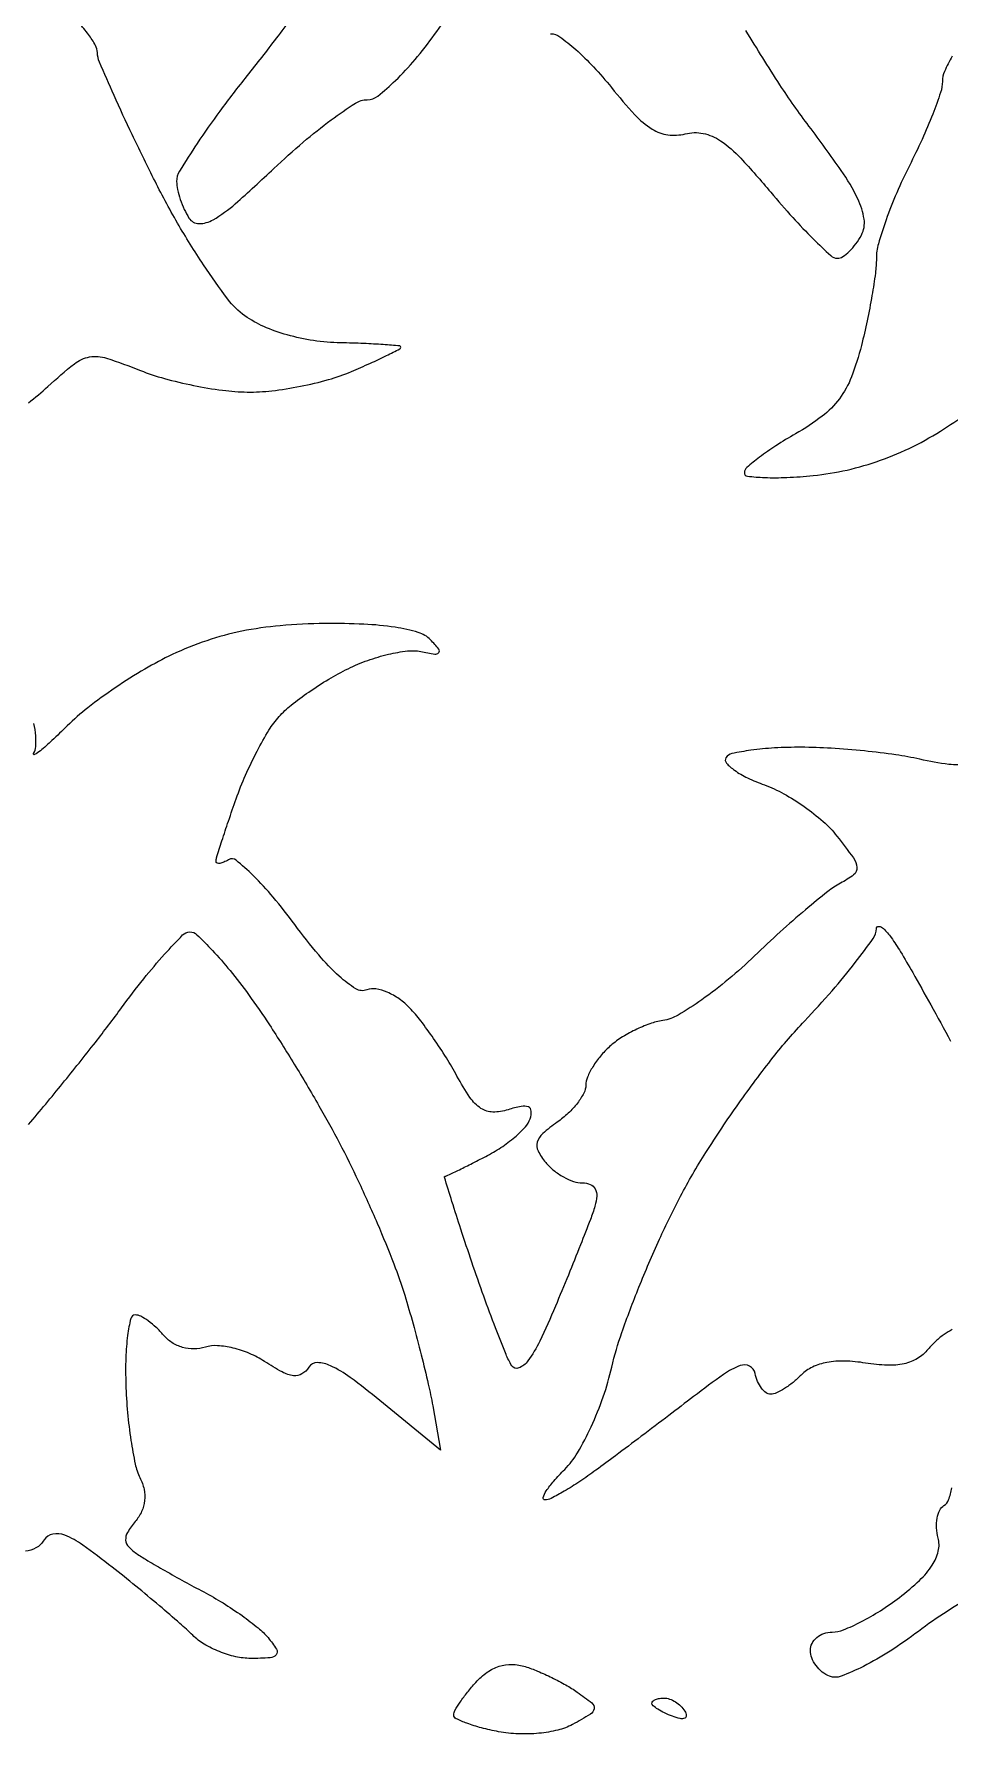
# Model space of a CAD drawing. Extents: x 0 to 102, y 0 to 135.
# Drawn here: x 74.64 to 80.5, y 11.28 to 22.16 of the extents above; entities that cross this region are included whole.
import ezdxf

# ---------------------------------------------------------------- set-up
doc = ezdxf.new("R2010")
doc.units = 0
doc.header["$MEASUREMENT"] = 0

msp = doc.modelspace()

# ---------------------------------------------------------------- linework, layer by layer
for points in [[(76.379359, 22.394286, -0.004927), (76.18735, 22.136481, -0.005694), (75.999213, 21.894766, 0.008943), (75.826381, 21.669714, 0.012531), (75.680783, 21.462261, 0.008876), (75.56783, 21.285705, 0.141722), (75.549095, 21.217966, 0.052861), (75.555116, 21.166911, 0.02603), (75.572892, 21.103919, 0.025494), (75.598364, 21.039785, 0.033758), (75.628285, 20.984561, 0.255935), (75.692439, 20.949041, 0.134011), (75.78321, 20.973373, 0.049063), (75.924863, 21.07587, 0.008276), (76.171825, 21.301811, -0.01312), (76.359807, 21.470476, -0.017524), (76.539494, 21.612836, -0.014824), (76.694191, 21.719882, -0.144919), (76.769576, 21.7422, 0.169013), (76.83816, 21.766065, 0.024616), (76.950923, 21.864755, 0.025542), (77.076976, 21.999642, 0.019376), (77.201416, 22.159408, -0.010485), (77.323653, 22.322237, -0.01349)], [(74.599786, 19.800853, 0.023248), (74.725188, 19.906075, -0.017975), (74.893953, 20.05074, -0.125985), (74.99203, 20.094781, -0.122131), (75.100577, 20.086991, -0.016479), (75.317075, 20.008538, 0.02802), (75.47079, 19.956815, 0.017264), (75.656497, 19.912541, 0.017296), (75.843723, 19.88138, 0.029477), (76.001877, 19.870069, 0.0321), (76.158793, 19.878191, 0.019637), (76.34199, 19.906848, 0.019654), (76.521932, 19.94969, 0.032785), (76.66875, 20.001391, 0.004995), (76.790369, 20.054848, 0.008036), (76.892802, 20.103094, 0.002783), (76.979234, 20.146113, 0.283354), (76.985979, 20.157085, 0.389645), (76.978375, 20.165344, 0.002606), (76.872725, 20.173637, 0.008083), (76.748278, 20.180733, 0.004864), (76.600465, 20.185326, -0.030947), (76.426037, 20.199874, -0.03244), (76.257523, 20.235782, -0.03457), (76.107041, 20.289676, -0.053268), (75.987136, 20.358243, -0.073853), (75.876918, 20.465833, -0.015731), (75.721142, 20.6847, -0.016129), (75.555243, 20.952367, -0.014725), (75.401564, 21.238317, -0.004518), (75.264372, 21.518977, -0.006493), (75.14838, 21.770139, -0.003687), (75.055147, 21.983316, -0.096515), (75.042014, 22.044194, 0.125183), (75.029351, 22.090106, 0.027902), (74.984818, 22.158981, 0.0273), (74.922848, 22.234935, 0.023408)], [(77.944741, 22.1652, -0.159647), (78.004367, 22.145664, -0.022779), (78.105853, 22.063798, -0.023999), (78.220417, 21.952189, -0.018384), (78.334892, 21.820001, 0.017395), (78.485137, 21.645812, 0.065942), (78.595583, 21.554176, 0.106302), (78.696112, 21.517585, 0.096089), (78.806726, 21.523599, -0.111491), (78.922112, 21.52635, -0.100396), (79.032428, 21.479924, -0.056059), (79.162639, 21.367897, -0.012821), (79.355053, 21.149698, 0.009561), (79.496005, 20.987741, 0.013984), (79.626659, 20.851168, 0.009338), (79.739345, 20.743872, 0.187716), (79.782701, 20.727, 0.147101), (79.816521, 20.73717, 0.046376), (79.858114, 20.770592, 0.04175), (79.900036, 20.818607, 0.035742), (79.935867, 20.875397, 0.163037), (79.953079, 20.976784, 0.073584), (79.912486, 21.107104, 0.040053), (79.80585, 21.289548, 0.009622), (79.599691, 21.573347, -0.017481), (79.413643, 21.838114, -0.008726), (79.196025, 22.18513, -0.008652)], [(80.516728, 22.020657, 0.02476), (80.467986, 21.923381, 0.104122), (80.4546, 21.859797, -0.081593), (80.442913, 21.788658, -0.011819), (80.392472, 21.650168, -0.013127), (80.324079, 21.488033, -0.010898), (80.2431, 21.3192, 0.015399), (80.16214, 21.146436, 0.016374), (80.093728, 20.972479, 0.016169), (80.044788, 20.819494, 0.06943), (80.0316, 20.724975, -0.033199), (80.025428, 20.63213, -0.009344), (80.003517, 20.488547, -0.009377), (79.972595, 20.326787, -0.009761), (79.935998, 20.168457, -0.03015), (79.872021, 19.966619, -0.068518), (79.794899, 19.826802, -0.070108), (79.684058, 19.714953, -0.032807), (79.51365, 19.602244, 0.013307), (79.388416, 19.526258, 0.019413), (79.282694, 19.452241, 0.015324), (79.201648, 19.386666, 0.2156), (79.186252, 19.35355, 0.38425), (79.206106, 19.33106, 0.018134), (79.315425, 19.32256, 0.022045), (79.45774, 19.322953, 0.013095), (79.626907, 19.335328, 0.031093), (79.843809, 19.37064, 0.029875), (80.057649, 19.432891, 0.029331), (80.266295, 19.521512, 0.027561), (80.467679, 19.635593, 0.012108), (80.623635, 19.741087, 0.015455)], [(80.615304, 17.491962, -0.091005), (80.495462, 17.485186, -0.025772), (80.310776, 17.518138, 0.021745), (80.156495, 17.546948, 0.010176), (79.954731, 17.571435, 0.010061), (79.741781, 17.588573, 0.013898), (79.550143, 17.594782, 0.014739), (79.378794, 17.590518, 0.021057), (79.227419, 17.57587, 0.017715), (79.106667, 17.554644, 0.20474), (79.068197, 17.527566, 0.33318), (79.071229, 17.493841, 0.05592), (79.122881, 17.447969, 0.042339), (79.206706, 17.398872, 0.024565), (79.314443, 17.353817, -0.04024), (79.437916, 17.297576, -0.026558), (79.570051, 17.214558, -0.026736), (79.690709, 17.119454, -0.045859), (79.778722, 17.026513, -0.010983), (79.884113, 16.886299, -0.136925), (79.906725, 16.824435, -0.252812), (79.886137, 16.777957, -0.04384), (79.802433, 16.724193, 0.046254), (79.720297, 16.670875, 0.008207), (79.578083, 16.554781, 0.008817), (79.415512, 16.412576, 0.007842), (79.25148, 16.259154, -0.018056), (79.084744, 16.109468, -0.020385), (78.914061, 15.978446, -0.020101), (78.761208, 15.879665, -0.095815), (78.663708, 15.844902, 0.047798), (78.580504, 15.823926, 0.028129), (78.485894, 15.784067, 0.027943), (78.394995, 15.733121, 0.042237), (78.322878, 15.678167, 0.035418), (78.26453, 15.617319, 0.035147), (78.21519, 15.548695, 0.037352), (78.180929, 15.48263, 0.101282), (78.1704, 15.431185, -0.122282), (78.157801, 15.380441, -0.042544), (78.11674, 15.316626, -0.039202), (78.057629, 15.251253, -0.036585), (77.987729, 15.194247, 0.027551), (77.894116, 15.120673, 0.143482), (77.859358, 15.065795, 0.190102), (77.864775, 15.009631, 0.05527), (77.913488, 14.93565, 0.050523), (77.964315, 14.885658, 0.042139), (78.027199, 14.843378, 0.043944), (78.092044, 14.81443, 0.0832), (78.148326, 14.805, -0.098581), (78.198811, 14.794949, -0.171113), (78.230249, 14.766701, -0.140784), (78.240638, 14.720268, -0.059799), (78.229178, 14.65695, -0.016769), (78.199664, 14.571353, -0.002714), (78.13581, 14.407215, -0.002993), (78.058398, 14.214757, -0.002628), (77.975301, 14.014689, -0.011347), (77.875346, 13.791831, -0.04703), (77.799806, 13.665323, -0.134479), (77.742177, 13.619558, -0.370208), (77.69639, 13.633989, -0.041996), (77.659156, 13.706853, -0.004983), (77.592015, 13.875689, -0.005925), (77.516434, 14.078529, -0.004829), (77.440198, 14.2974, -0.002105), (77.370011, 14.508274, -0.00355), (77.313156, 14.685767, -0.000536), (77.264493, 14.842069, -0.505311), (77.268348, 14.8473, 0.112749), (77.278381, 14.849592, 0.000951), (77.350621, 14.884577, 0.003303), (77.433442, 14.925559, 0.002115), (77.529117, 14.9742, 0.027648), (77.626451, 15.03121, 0.029498), (77.714718, 15.097495, 0.03084), (77.783108, 15.163118, 0.106584), (77.814076, 15.215728, 0.092905), (77.820745, 15.265055, 0.291427), (77.802232, 15.291095, 0.148179), (77.756548, 15.295281, 0.026131), (77.672249, 15.273299, -0.079831), (77.575199, 15.258829, -0.143933), (77.49893, 15.282189, -0.098175), (77.428466, 15.351735, -0.025203), (77.344989, 15.48917, 0.015919), (77.277221, 15.605559, 0.011856), (77.195414, 15.729658, 0.012013), (77.112615, 15.843087, 0.026483), (77.042909, 15.924591, 0.049007), (76.974889, 15.983337, 0.053271), (76.898535, 16.025845, 0.059919), (76.825618, 16.04696, 0.132918), (76.76851, 16.041108, -0.234765), (76.697314, 16.047875, -0.044824), (76.590366, 16.128428, -0.034435), (76.459217, 16.264542, -0.015433), (76.305387, 16.459862, 0.01528), (76.167996, 16.634418, 0.024518), (76.039351, 16.77351, 0.021457), (75.930161, 16.871712, 0.321191), (75.881836, 16.875003, -0.031658), (75.851036, 16.858563, -0.066896), (75.825169, 16.850749, -0.128879), (75.80836, 16.852377, -0.314248), (75.8016, 16.862071, -0.075613), (75.805522, 16.887858, -0.002115), (75.839531, 16.995468, -0.004286), (75.88125, 17.121819, -0.002926), (75.930728, 17.264713, -0.018847), (75.990867, 17.416659, -0.016533), (76.064759, 17.570559, -0.01684), (76.140776, 17.705076, -0.046821), (76.205678, 17.791952, -0.040353), (76.282263, 17.864009, -0.017016), (76.395644, 17.94847, -0.016706), (76.523546, 18.03096, -0.020918), (76.6476, 18.098341, -0.02871), (76.773387, 18.151277, -0.027365), (76.906423, 18.19043, -0.028446), (77.027633, 18.211814, -0.081248), (77.1129, 18.208027, 0.013104), (77.203045, 18.191593, 0.262803), (77.228248, 18.201076, 0.361627), (77.228316, 18.224045, 0.019004), (77.175658, 18.283, 0.131161), (77.097143, 18.330377, 0.03231), (76.948777, 18.363164, 0.026942), (76.749266, 18.382986, 0.013976), (76.498858, 18.387294, 0.018787), (76.212536, 18.373449, 0.028652), (75.966339, 18.337958, 0.031143), (75.741784, 18.277566, 0.029168), (75.521349, 18.188674, 0.022834), (75.34609, 18.095801, 0.015665), (75.155907, 17.97543, 0.01582), (74.979703, 17.847699, 0.030682), (74.849033, 17.733042, -0.006329), (74.750301, 17.637513, -0.016455), (74.676164, 17.572049, -0.051188), (74.639522, 17.547613, -0.753102), (74.632901, 17.5545, 0.112317), (74.646971, 17.599734, 0.038834), (74.646989, 17.668567, 0.03625), (74.635146, 17.747009, 0.034823)], [(80.517511, 13.865261, 0.036919), (80.466146, 13.834693, 0.034585), (80.412035, 13.790956, 0.032302), (80.363133, 13.739226, -0.084429), (80.294667, 13.680423, -0.081241), (80.209712, 13.646586, -0.064042), (80.10156, 13.636936, -0.0305), (79.962299, 13.650894, 0.032317), (79.828123, 13.66385, 0.05378), (79.714995, 13.655258, 0.06484), (79.622589, 13.625377, 0.085996), (79.550482, 13.574567, -0.02672), (79.498014, 13.527427, -0.029108), (79.442241, 13.48758, -0.030342), (79.390956, 13.459465, -0.110652), (79.35496, 13.4514, -0.161295), (79.325254, 13.461239, -0.072527), (79.295825, 13.490613, -0.060757), (79.271076, 13.533823, -0.049212), (79.255253, 13.584892, 0.229967), (79.21974, 13.631204, 0.208928), (79.159207, 13.634392, 0.063967), (79.052942, 13.578109, 0.009956), (78.86111, 13.436842, -0.001228), (78.701727, 13.315123, -0.000925), (78.525963, 13.182088, -0.000935), (78.360278, 13.057649, -0.002161), (78.23525, 12.96495, -0.011609), (78.131049, 12.892053, -0.015122), (78.032234, 12.830515, -0.012736), (77.947858, 12.784281, -0.119515), (77.907935, 12.7746, -0.508805), (77.896968, 12.789658, -0.066336), (77.917119, 12.831981, -0.035708), (77.964769, 12.894896, -0.016452), (78.035031, 12.96994, 0.063796), (78.117625, 13.076806, 0.024709), (78.204385, 13.242991, 0.02395), (78.281849, 13.434785, 0.027032), (78.33711, 13.62559, -0.027295), (78.401195, 13.846424, -0.011359), (78.510505, 14.137068, -0.011198), (78.641927, 14.443763, -0.014219), (78.7775, 14.7204, -0.02031), (78.938616, 14.998739, -0.01271), (79.148331, 15.311442, -0.012753), (79.370969, 15.609423, -0.022607), (79.571375, 15.841457, 0.010043), (79.747701, 16.035535, 0.014111), (79.896502, 16.21612, 0.010311), (80.011635, 16.37064, 0.15542), (80.031916, 16.433657, -0.443828), (80.047403, 16.447582, -0.167295), (80.077283, 16.433714, -0.047905), (80.126702, 16.376099, -0.017197), (80.185912, 16.2855, -0.007329), (80.264168, 16.151879, -0.002187), (80.379681, 15.945745, -0.002193), (80.507387, 15.713098, -0.00237)], [(74.601131, 15.178806, 0.004402), (74.818413, 15.441511, 0.004413), (75.028695, 15.705079, 0.007887), (75.196189, 15.92595, -0.01011), (75.338844, 16.11234, -0.014907), (75.472109, 16.269505, -0.010085), (75.587732, 16.392807, -0.202022), (75.634247, 16.4124, -0.19357), (75.679601, 16.394158, -0.013462), (75.778144, 16.294357, -0.017556), (75.891353, 16.164502, -0.012225), (76.010211, 16.01055, -0.014015), (76.143722, 15.817472, -0.006916), (76.302979, 15.56521, -0.006857), (76.461155, 15.298672, -0.009945), (76.592816, 15.0588, -0.011007), (76.712479, 14.817326, -0.008217), (76.834099, 14.546177, -0.008315), (76.940297, 14.286767, -0.018682), (77.010129, 14.0859, -0.006854), (77.063398, 13.903076, -0.005374), (77.11631, 13.703418, -0.005436), (77.161521, 13.516598, -0.013267), (77.189654, 13.377834), (77.239616, 13.092768), (76.850606, 13.411533, 0.01266), (76.661796, 13.558419, 0.049589), (76.535032, 13.633844, 0.105084), (76.449935, 13.653611, 0.264968), (76.39604, 13.624225, -0.120752), (76.352191, 13.581116, -0.167924), (76.298694, 13.57006, -0.091925), (76.225099, 13.59382, -0.021109), (76.112485, 13.660992, 0.044294), (76.01653, 13.712359, 0.041535), (75.910962, 13.747339, 0.044259), (75.811002, 13.76229, 0.092095), (75.733086, 13.752606, -0.0758), (75.660767, 13.74123, -0.071672), (75.586866, 13.751523, -0.071957), (75.519134, 13.78219, -0.077467), (75.464785, 13.83019, 0.031137), (75.418401, 13.879486, 0.033876), (75.367475, 13.921162, 0.036085), (75.319419, 13.95036, 0.119016), (75.283634, 13.959, 0.34858), (75.255264, 13.936486, 0.023876), (75.235461, 13.828531, 0.025891), (75.223689, 13.685124, 0.015705), (75.223905, 13.51485, 0.014346), (75.235045, 13.333556, 0.015051), (75.256473, 13.156091, 0.014853), (75.284063, 13.00444, 0.06257), (75.314383, 12.917242, -0.062069), (75.340399, 12.842663, -0.079833), (75.344193, 12.77025, -0.080906), (75.325153, 12.701037, -0.065798), (75.284161, 12.635844, 0.036818), (75.234542, 12.566212, 0.155836), (75.2227, 12.517042, 0.17775), (75.242173, 12.473979, 0.050976), (75.29944, 12.42648, 0.014372), (75.365604, 12.38483, 0.003784), (75.473863, 12.322049, 0.003839), (75.598222, 12.252443, 0.003931), (75.72266, 12.185311, -0.017003), (75.846288, 12.114383, -0.015698), (75.968222, 12.033398, -0.015916), (76.07222, 11.954421, -0.049227), (76.134868, 11.892483, -0.030673), (76.189359, 11.817967, -0.327801), (76.187118, 11.782708, -0.206662), (76.148064, 11.763055, -0.014661), (76.023459, 11.7594, -0.056344), (75.927559, 11.770241, -0.038565), (75.822844, 11.80289, -0.038825), (75.725511, 11.850742, -0.06154), (75.65206, 11.90745, 0.015227), (75.570709, 11.983227, 0.004259), (75.438948, 12.096703, 0.004292), (75.287638, 12.222572, 0.004502), (75.136563, 12.343814, 0.012032), (74.948032, 12.485128, 0.059896), (74.832091, 12.548392, 0.142445), (74.755167, 12.555867, 0.210818), (74.700109, 12.518065, -0.118114), (74.648311, 12.466608, -0.127274), (74.580233, 12.446014, -0.069315)], [(80.666436, 12.168745, 0.020095), (80.484165, 12.060567, 0.017146), (80.300989, 11.932515, -0.018211), (80.119363, 11.806121, -0.026048), (79.949007, 11.708702, -0.025464), (79.805979, 11.645435, -0.18506), (79.732216, 11.645467, -0.076032), (79.68496, 11.67241, -0.064763), (79.644912, 11.713586, -0.066818), (79.617827, 11.762154, -0.094096), (79.6086, 11.810751, -0.118102), (79.619368, 11.855701, -0.10061), (79.649744, 11.893982, -0.092557), (79.695171, 11.919684, -0.082763), (79.748665, 11.9286, 0.095812), (79.821256, 11.942639, 0.02327), (79.932838, 11.993626, 0.023015), (80.057563, 12.065232, 0.021107), (80.178952, 12.149964, 0.02557), (80.308186, 12.259421, 0.059668), (80.389512, 12.356418, 0.084795), (80.428193, 12.445572, 0.124628), (80.42753, 12.53058, -0.050475), (80.417452, 12.595112, -0.05786), (80.421289, 12.657372, -0.066696), (80.437608, 12.708259, -0.144417), (80.464764, 12.738582, 0.16846), (80.494219, 12.774751, 0.038442), (80.515805, 12.851908, 0.035606)]]:
    msp.add_lwpolyline(points, format="xyb")
for points in [[(77.782744, 11.7069, -0.024284), (77.861518, 11.678089, -0.014161), (77.953071, 11.636377, -0.01414), (78.042592, 11.589303, -0.023176), (78.115212, 11.543902, -0.018306), (78.208708, 11.474047, -0.264986), (78.223277, 11.436974, -0.224147), (78.199731, 11.401396, -0.013444), (78.085154, 11.336054, -0.063751), (77.991406, 11.300331, -0.035062), (77.870153, 11.279936, -0.033461), (77.738284, 11.276024, -0.037067), (77.611592, 11.290189, -0.016714), (77.50153, 11.314671, -0.025964), (77.408763, 11.343796, -0.023644), (77.339142, 11.373511, -0.287584), (77.3244, 11.397022, -0.13112), (77.332217, 11.426317, -0.018156), (77.365846, 11.480219, -0.019777), (77.411467, 11.54231, -0.015588), (77.465494, 11.605884, -0.054771), (77.538085, 11.670301, -0.07718), (77.615398, 11.708828, -0.081908), (77.697133, 11.720748, -0.070977)], [(78.673007, 11.5056, -0.088797), (78.707276, 11.499466, -0.053277), (78.744413, 11.481033, -0.051183), (78.778626, 11.453959, -0.061454), (78.804301, 11.421969, -0.1144), (78.813943, 11.393426, -0.32948), (78.803845, 11.376527, -0.155351), (78.773743, 11.37389, -0.036408), (78.724694, 11.38872, -0.020646), (78.674401, 11.410441, -0.029555), (78.631968, 11.43407, -0.029412), (78.60091, 11.456523, -0.2252), (78.5934, 11.472351, -0.219607), (78.599272, 11.485075, -0.077771), (78.616785, 11.495833, -0.059132), (78.642525, 11.503166, -0.039867)]]:
    msp.add_lwpolyline(points, format="xyb", close=True)

doc.saveas('drawing.dxf')
